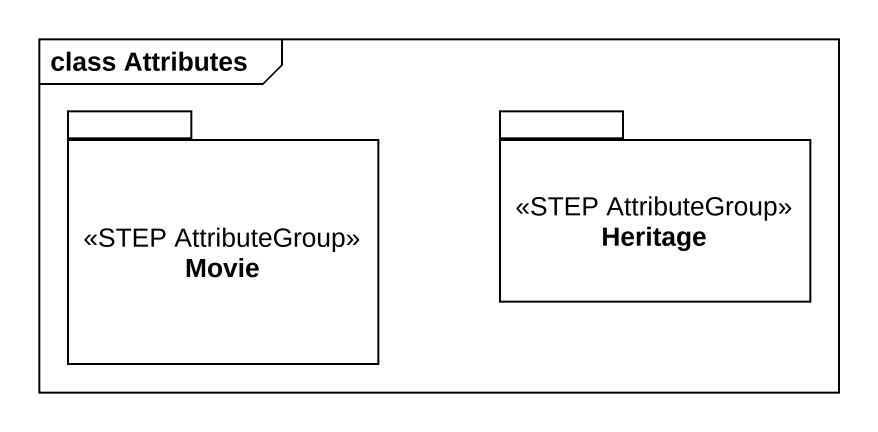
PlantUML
@startuml
mainframe class Attributes
package Movie <<STEP AttributeGroup>> {
}
package Heritage <<STEP AttributeGroup>> {
}
@enduml
